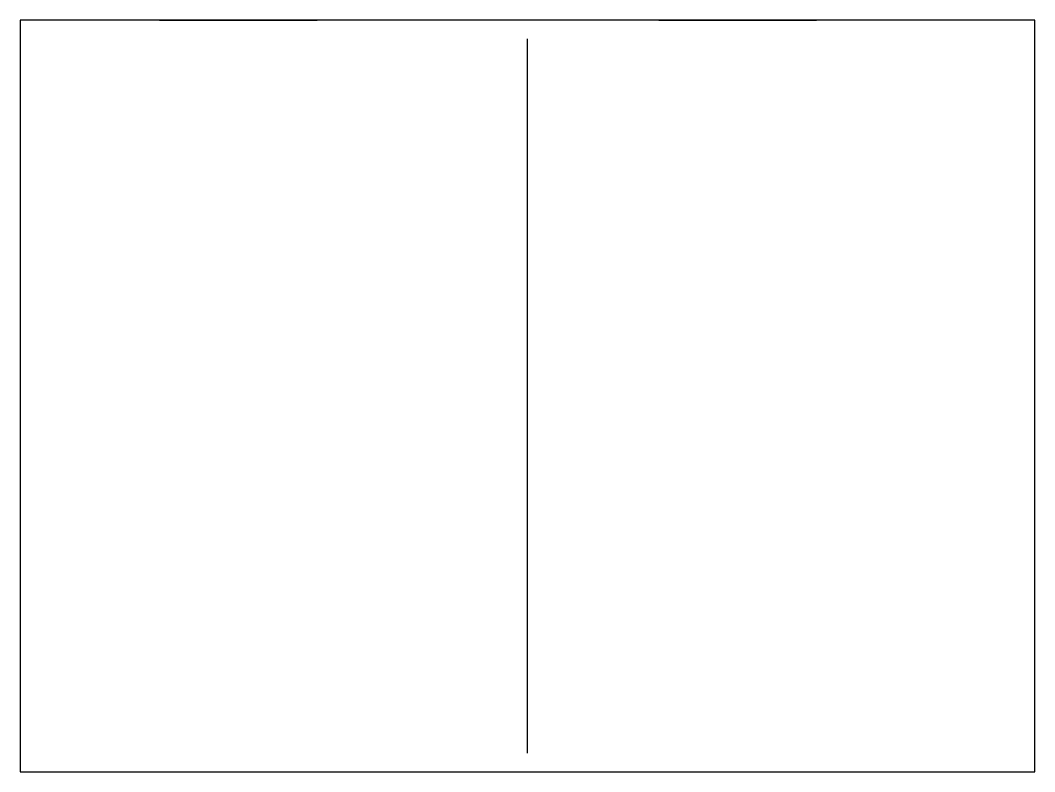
# Model space of a CAD drawing. Header units: millimetres. Extents: x 140 to 7860, y 140 to 5860.
import ezdxf

# ---------------------------------------------------------------- set-up
doc = ezdxf.new("R2010")
doc.units = ezdxf.units.MM
for name, color, linetype in [('DOOR', 7, 'CONTINUOUS'), ('WALL-EXT', 7, 'CONTINUOUS'), ('WALL-INT', 7, 'CONTINUOUS'), ('WINDOW-FF', 7, 'CONTINUOUS'), ('WINDOW-GF', 7, 'CONTINUOUS')]:
    doc.layers.add(name, color=color, linetype=linetype)

msp = doc.modelspace()

# ---------------------------------------------------------------- linework, layer by layer
at = {"layer": 'DOOR'}
msp.add_line((1200, 140), (2100, 140), dxfattribs=at)
at = {"layer": 'WALL-EXT'}
for p, q in [((7860, 5860), (140, 5860)), ((140, 5860), (140, 140)), ((7860, 140), (7860, 5860)), ((140, 140), (7860, 140))]:
    msp.add_line(p, q, dxfattribs=at)
at = {"layer": 'WALL-INT'}
msp.add_line((4000, 280), (4000, 5720), dxfattribs=at)
at = {"layer": 'WINDOW-FF'}
for p, q in [((1200, 5860), (2400, 5860)), ((1200, 140), (2400, 140)), ((5000, 140), (6200, 140))]:
    msp.add_line(p, q, dxfattribs=at)
at = {"layer": 'WINDOW-GF'}
for p, q in [((5000, 5860), (6200, 5860)), ((5000, 140), (6200, 140))]:
    msp.add_line(p, q, dxfattribs=at)

doc.saveas('drawing.dxf')
